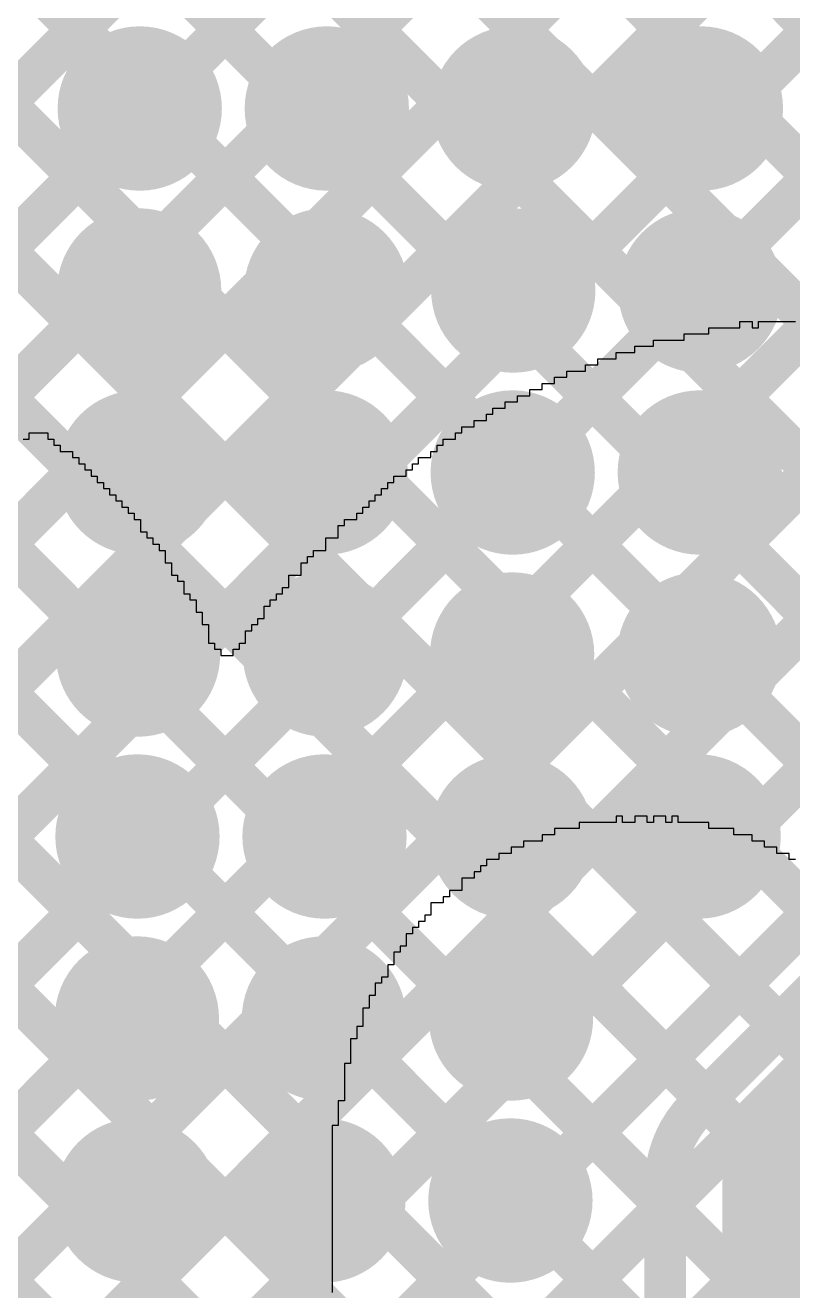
# Model space of a CAD drawing. Header units: millimetres. Extents: x 3.06 to 5.82, y 1.29 to 3.84.
# Drawn here: x 4.8689 to 5.0166, y 2.0627 to 2.306 of the extents above; entities that cross this region are included whole.
import ezdxf

# ---------------------------------------------------------------- set-up
doc = ezdxf.new("R2010")
doc.units = ezdxf.units.MM
doc.header["$MEASUREMENT"] = 0
for name, color, linetype in [('BottomLayer', 5, 'Continuous'), ('BottomSolder', 6, 'Continuous'), ('MultiLayer', 9, 'Continuous'), ('TopLayer', 1, 'Continuous'), ('TopOverlay', 2, 'Continuous'), ('TopSolder', 216, 'Continuous'), ('ViaHoleLayer', 16, 'Continuous')]:
    doc.layers.add(name, color=color, linetype=linetype)

msp = doc.modelspace()

# ---------------------------------------------------------------- linework, layer by layer
at = {"layer": 'BottomLayer', "const_width": 0.008}
for points in [[(4.789, 2.18685), (5.35367, 2.75152)], [(4.789, 2.21513), (5.32539, 2.75152)], [(4.789, 2.15856), (5.355, 2.72456)], [(4.789, 2.13028), (5.35968, 2.70096)], [(4.789, 2.10199), (5.37281, 2.68581)], [(4.789, 2.07371), (5.2974, 2.58211)], [(4.79368, 2.0501), (5.299, 2.55542)], [(4.789, 2.53663), (5.32363, 2.002)], [(4.80587, 2.03401), (5.299, 2.52714)], [(4.789, 2.50834), (5.23034, 2.067)], [(4.82414, 2.024), (5.30213, 2.50199)], [(4.85043, 2.022), (5.31337, 2.48494)], [(4.789, 2.48006), (5.20562, 2.06344)], [(4.87805, 2.02134), (5.33087, 2.47416)], [(4.87328, 1.96), (5.38483, 2.47155)], [(4.89178, 2.00678), (5.35655, 2.47155)], [(4.90157, 1.96), (5.41311, 2.47155)], [(4.789, 2.45177), (5.18873, 2.05204)], [(4.789, 2.42349), (5.17789, 2.0346)], [(4.789, 2.3952), (5.175, 2.0092)], [(4.789, 2.36692), (5.17714, 1.97878)], [(4.789, 2.33864), (5.17531, 1.95233)], [(4.789, 2.31035), (5.19988, 1.89948)], [(4.789, 2.28207), (5.18109, 1.88999)], [(4.789, 2.25379), (5.17088, 1.87191)], [(4.789, 2.2255), (5.307, 1.7075)], [(4.789, 2.19722), (5.307, 1.67922)], [(4.789, 2.16893), (5.307, 1.65093)], [(4.789, 2.14065), (5.307, 1.62265)]]:
    msp.add_lwpolyline(points, dxfattribs=at)
at = {"layer": 'BottomLayer', "const_width": 0.01181}
for points in [[(4.88498, 2.29, 1), (4.89679, 2.29, 1)], [(4.92098, 2.29, 1), (4.93279, 2.29, 1)], [(4.95698, 2.29, 1), (4.96879, 2.29, 1)], [(4.99298, 2.29, 1), (5.00479, 2.29, 1)], [(4.88487, 2.255, 1), (4.89668, 2.255, 1)], [(4.92087, 2.255, 1), (4.93268, 2.255, 1)], [(4.95687, 2.255, 1), (4.96868, 2.255, 1)], [(4.99287, 2.255, 1), (5.00468, 2.255, 1)], [(4.88476, 2.22, 1), (4.89657, 2.22, 1)], [(4.92076, 2.22, 1), (4.93257, 2.22, 1)], [(4.95676, 2.22, 1), (4.96857, 2.22, 1)], [(4.99276, 2.22, 1), (5.00457, 2.22, 1)], [(4.88465, 2.185, 1), (4.89646, 2.185, 1)], [(4.92065, 2.185, 1), (4.93246, 2.185, 1)], [(4.95665, 2.185, 1), (4.96846, 2.185, 1)], [(4.99265, 2.185, 1), (5.00446, 2.185, 1)], [(4.88454, 2.15, 1), (4.89635, 2.15, 1)], [(4.92054, 2.15, 1), (4.93235, 2.15, 1)], [(4.95654, 2.15, 1), (4.96835, 2.15, 1)], [(4.99254, 2.15, 1), (5.00435, 2.15, 1)], [(4.88443, 2.115, 1), (4.89624, 2.115, 1)], [(4.92043, 2.115, 1), (4.93224, 2.115, 1)], [(4.95643, 2.115, 1), (4.96824, 2.115, 1)], [(4.88431, 2.08, 1), (4.89613, 2.08, 1)], [(4.92031, 2.08, 1), (4.93213, 2.08, 1)], [(4.95631, 2.08, 1), (4.96813, 2.08, 1)]]:
    msp.add_lwpolyline(points, format="xyb", close=True, dxfattribs=at)
at = {"layer": 'BottomSolder', "const_width": 0.01581}
for points in [[(4.88298, 2.29, 1), (4.89879, 2.29, 1)], [(4.91898, 2.29, 1), (4.93479, 2.29, 1)], [(4.95498, 2.29, 1), (4.97079, 2.29, 1)], [(4.99098, 2.29, 1), (5.00679, 2.29, 1)], [(4.88287, 2.255, 1), (4.89868, 2.255, 1)], [(4.91887, 2.255, 1), (4.93468, 2.255, 1)], [(4.95487, 2.255, 1), (4.97068, 2.255, 1)], [(4.99087, 2.255, 1), (5.00668, 2.255, 1)], [(4.88276, 2.22, 1), (4.89857, 2.22, 1)], [(4.91876, 2.22, 1), (4.93457, 2.22, 1)], [(4.95476, 2.22, 1), (4.97057, 2.22, 1)], [(4.99076, 2.22, 1), (5.00657, 2.22, 1)], [(4.88265, 2.185, 1), (4.89846, 2.185, 1)], [(4.91865, 2.185, 1), (4.93446, 2.185, 1)], [(4.95465, 2.185, 1), (4.97046, 2.185, 1)], [(4.99065, 2.185, 1), (5.00646, 2.185, 1)], [(4.88254, 2.15, 1), (4.89835, 2.15, 1)], [(4.91854, 2.15, 1), (4.93435, 2.15, 1)], [(4.95454, 2.15, 1), (4.97035, 2.15, 1)], [(4.99054, 2.15, 1), (5.00635, 2.15, 1)], [(4.88243, 2.115, 1), (4.89824, 2.115, 1)], [(4.91843, 2.115, 1), (4.93424, 2.115, 1)], [(4.95443, 2.115, 1), (4.97024, 2.115, 1)], [(4.88231, 2.08, 1), (4.89813, 2.08, 1)], [(4.91831, 2.08, 1), (4.93413, 2.08, 1)], [(4.95431, 2.08, 1), (4.97013, 2.08, 1)]]:
    msp.add_lwpolyline(points, format="xyb", close=True, dxfattribs=at)
at = {"layer": 'MultiLayer', "const_width": 0.01181}
for points in [[(4.88498, 2.29, 1), (4.89679, 2.29, 1)], [(4.92098, 2.29, 1), (4.93279, 2.29, 1)], [(4.95698, 2.29, 1), (4.96879, 2.29, 1)], [(4.99298, 2.29, 1), (5.00479, 2.29, 1)], [(4.88487, 2.255, 1), (4.89668, 2.255, 1)], [(4.92087, 2.255, 1), (4.93268, 2.255, 1)], [(4.95687, 2.255, 1), (4.96868, 2.255, 1)], [(4.99287, 2.255, 1), (5.00468, 2.255, 1)], [(4.88476, 2.22, 1), (4.89657, 2.22, 1)], [(4.92076, 2.22, 1), (4.93257, 2.22, 1)], [(4.95676, 2.22, 1), (4.96857, 2.22, 1)], [(4.99276, 2.22, 1), (5.00457, 2.22, 1)], [(4.88465, 2.185, 1), (4.89646, 2.185, 1)], [(4.92065, 2.185, 1), (4.93246, 2.185, 1)], [(4.95665, 2.185, 1), (4.96846, 2.185, 1)], [(4.99265, 2.185, 1), (5.00446, 2.185, 1)], [(4.88454, 2.15, 1), (4.89635, 2.15, 1)], [(4.92054, 2.15, 1), (4.93235, 2.15, 1)], [(4.95654, 2.15, 1), (4.96835, 2.15, 1)], [(4.99254, 2.15, 1), (5.00435, 2.15, 1)], [(4.88443, 2.115, 1), (4.89624, 2.115, 1)], [(4.92043, 2.115, 1), (4.93224, 2.115, 1)], [(4.95643, 2.115, 1), (4.96824, 2.115, 1)], [(4.88431, 2.08, 1), (4.89613, 2.08, 1)], [(4.92031, 2.08, 1), (4.93213, 2.08, 1)], [(4.95631, 2.08, 1), (4.96813, 2.08, 1)]]:
    msp.add_lwpolyline(points, format="xyb", close=True, dxfattribs=at)
at = {"layer": 'TopLayer'}
for points, const_width in [([(4.59587, 2.022), (5.01387, 2.44)], 0.008), ([(4.62415, 2.022), (5.04215, 2.44)], 0.008), ([(4.64578, 2.01534), (5.07044, 2.44)], 0.008), ([(4.65992, 2.0012), (5.09872, 2.44)], 0.008), ([(4.67006, 1.84163), (5.26843, 2.44)], 0.008), ([(4.67082, 1.98381), (5.12701, 2.44)], 0.008), ([(4.671, 1.95571), (5.15529, 2.44)], 0.008), ([(4.671, 1.92742), (5.18358, 2.44)], 0.008), ([(4.671, 1.89914), (5.21186, 2.44)], 0.008), ([(4.671, 1.87086), (5.24014, 2.44)], 0.008), ([(4.68764, 2.44), (5.01397, 2.11367)], 0.008), ([(4.71592, 2.44), (5.02814, 2.12778)], 0.008), ([(4.7442, 2.44), (5.0512, 2.133)], 0.008), ([(4.77249, 2.44), (5.07949, 2.133)], 0.008), ([(4.80077, 2.44), (5.10777, 2.133)], 0.008), ([(4.82906, 2.44), (5.13606, 2.133)], 0.008), ([(4.85734, 2.44), (5.16434, 2.133)], 0.008), ([(4.87805, 2.02134), (5.29671, 2.44)], 0.008), ([(4.88563, 2.44), (5.19263, 2.133)], 0.008), ([(4.89178, 2.00678), (5.325, 2.44)], 0.008), ([(4.67547, 2.42388), (4.99983, 2.09953)], 0.008), ([(4.678, 2.39307), (4.992, 2.07907)], 0.008), ([(4.58188, 2.34777), (4.97065, 1.959)], 0.008), ([(4.69694, 2.34585), (4.992, 2.05079)], 0.008), ([(4.69547, 2.31903), (4.992, 2.0225)], 0.008), ([(4.68133, 2.30489), (4.992, 1.99422)], 0.008), ([(4.65793, 2.3), (4.98662, 1.97132)], 0.008), ([(4.99819, 2.09788), (5.02712, 2.12681)], 0.008), ([(5.013, 2.083), (5.042, 2.112)], 0.02), ([(5.013, 1.968), (5.013, 2.083)], 0.02), ([(4.992, 1.9767), (4.992, 2.083)], 0.008), ([(4.892, 1.97872), (4.992, 2.07872)], 0.008)]:
    msp.add_lwpolyline(points, dxfattribs=dict(at, const_width=const_width))
for points, const_width in [([(4.88498, 2.29, 1), (4.89679, 2.29, 1)], 0.01181), ([(4.92098, 2.29, 1), (4.93279, 2.29, 1)], 0.01181), ([(4.95698, 2.29, 1), (4.96879, 2.29, 1)], 0.01181), ([(4.99298, 2.29, 1), (5.00479, 2.29, 1)], 0.01181), ([(4.88487, 2.255, 1), (4.89668, 2.255, 1)], 0.01181), ([(4.92087, 2.255, 1), (4.93268, 2.255, 1)], 0.01181), ([(4.95687, 2.255, 1), (4.96868, 2.255, 1)], 0.01181), ([(4.99287, 2.255, 1), (5.00468, 2.255, 1)], 0.01181), ([(4.88476, 2.22, 1), (4.89657, 2.22, 1)], 0.01181), ([(4.92076, 2.22, 1), (4.93257, 2.22, 1)], 0.01181), ([(4.95676, 2.22, 1), (4.96857, 2.22, 1)], 0.01181), ([(4.99276, 2.22, 1), (5.00457, 2.22, 1)], 0.01181), ([(4.88465, 2.185, 1), (4.89646, 2.185, 1)], 0.01181), ([(4.92065, 2.185, 1), (4.93246, 2.185, 1)], 0.01181), ([(4.95665, 2.185, 1), (4.96846, 2.185, 1)], 0.01181), ([(4.99265, 2.185, 1), (5.00446, 2.185, 1)], 0.01181), ([(4.88454, 2.15, 1), (4.89635, 2.15, 1)], 0.01181), ([(4.92054, 2.15, 1), (4.93235, 2.15, 1)], 0.01181), ([(4.95654, 2.15, 1), (4.96835, 2.15, 1)], 0.01181), ([(4.99254, 2.15, 1), (5.00435, 2.15, 1)], 0.01181), ([(4.88443, 2.115, 1), (4.89624, 2.115, 1)], 0.01181), ([(4.92043, 2.115, 1), (4.93224, 2.115, 1)], 0.01181), ([(4.95643, 2.115, 1), (4.96824, 2.115, 1)], 0.01181), ([(5.01197, 2.11367, 1), (5.01597, 2.11367, 1)], 0.004), ([(4.99783, 2.09953, 1), (5.00183, 2.09953, 1)], 0.004), ([(4.99615, 2.09785, 1), (5.00015, 2.09785, 1)], 0.004), ([(4.99619, 2.09788, 1), (5.00019, 2.09788, 1)], 0.004), ([(4.99619, 2.09788, 1), (5.00019, 2.09788, 1)], 0.004), ([(5.008, 2.083, 1), (5.018, 2.083, 1)], 0.01), ([(5.008, 2.083, 1), (5.018, 2.083, 1)], 0.01), ([(4.88431, 2.08, 1), (4.89613, 2.08, 1)], 0.01181), ([(4.92031, 2.08, 1), (4.93213, 2.08, 1)], 0.01181), ([(4.95631, 2.08, 1), (4.96813, 2.08, 1)], 0.01181), ([(4.99, 2.083, 1), (4.994, 2.083, 1)], 0.004), ([(4.99, 2.083, 1), (4.994, 2.083, 1)], 0.004), ([(4.99, 2.083, 1), (4.994, 2.083, 1)], 0.004), ([(4.99, 2.07907, 1), (4.994, 2.07907, 1)], 0.004), ([(4.99, 2.07872, 1), (4.994, 2.07872, 1)], 0.004)]:
    msp.add_lwpolyline(points, format="xyb", close=True, dxfattribs=dict(at, const_width=const_width))
at = {"layer": 'TopLayer', "const_width": 0.008}
for points in [[(4.992, 2.083, -0.199534), (4.99819, 2.09788)], [(4.992, 2.083, -0.198912), (4.99815, 2.09785)]]:
    msp.add_lwpolyline(points, format="xyb", dxfattribs=at)
at = {"layer": 'TopOverlay'}
for p, q in [((5.00639, 2.24784), (5.00639, 2.24903)), ((5.00639, 2.24903), (5.00877, 2.24903)), ((5.00877, 2.24903), (5.00877, 2.24784)), ((5.00996, 2.24784), (5.00996, 2.24903)), ((5.00996, 2.24903), (5.01709, 2.24903)), ((4.99569, 2.24546), (4.99569, 2.24665)), ((4.99569, 2.24665), (5.00044, 2.24665)), ((5.00044, 2.24665), (5.00044, 2.24784)), ((5.00044, 2.24784), (5.00639, 2.24784)), ((5.00877, 2.24784), (5.00996, 2.24784)), ((4.98617, 2.24308), (4.98617, 2.24427)), ((4.98617, 2.24427), (4.98974, 2.24427)), ((4.98974, 2.24427), (4.98974, 2.24546)), ((4.98974, 2.24546), (4.99569, 2.24546)), ((4.97904, 2.24071), (4.97904, 2.24189)), ((4.97904, 2.24189), (4.9826, 2.24189)), ((4.9826, 2.24189), (4.9826, 2.24308)), ((4.9826, 2.24308), (4.98617, 2.24308)), ((4.97309, 2.23833), (4.97309, 2.23952)), ((4.97309, 2.23952), (4.97666, 2.23952)), ((4.97666, 2.23952), (4.97666, 2.24071)), ((4.97666, 2.24071), (4.97904, 2.24071)), ((4.96833, 2.23595), (4.96833, 2.23714)), ((4.96833, 2.23714), (4.97071, 2.23714)), ((4.97071, 2.23714), (4.97071, 2.23833)), ((4.97071, 2.23833), (4.97309, 2.23833)), ((4.96358, 2.23357), (4.96358, 2.23476)), ((4.96358, 2.23476), (4.96595, 2.23476)), ((4.96595, 2.23476), (4.96595, 2.23595)), ((4.96595, 2.23595), (4.96833, 2.23595)), ((4.95882, 2.23119), (4.95882, 2.23238)), ((4.95882, 2.23238), (4.9612, 2.23238)), ((4.9612, 2.23238), (4.9612, 2.23357)), ((4.9612, 2.23357), (4.96358, 2.23357)), ((4.95525, 2.22881), (4.95525, 2.23)), ((4.95525, 2.23), (4.95763, 2.23)), ((4.95763, 2.23), (4.95763, 2.23119)), ((4.95763, 2.23119), (4.95882, 2.23119)), ((4.86962, 2.22643), (4.86962, 2.22762)), ((4.86962, 2.22762), (4.87319, 2.22762)), ((4.87319, 2.22762), (4.87319, 2.22643)), ((4.95168, 2.22643), (4.95168, 2.22762)), ((4.95168, 2.22762), (4.95287, 2.22762)), ((4.95287, 2.22762), (4.95287, 2.22881)), ((4.95287, 2.22881), (4.95525, 2.22881)), ((4.86843, 2.22643), (4.86962, 2.22643)), ((4.87319, 2.22643), (4.87438, 2.22643)), ((4.87438, 2.22643), (4.87438, 2.22525)), ((4.87438, 2.22525), (4.87557, 2.22525)), ((4.87557, 2.22525), (4.87557, 2.22406)), ((4.94811, 2.22406), (4.94811, 2.22525)), ((4.94811, 2.22525), (4.9493, 2.22525)), ((4.9493, 2.22525), (4.9493, 2.22643)), ((4.9493, 2.22643), (4.95168, 2.22643)), ((4.87557, 2.22406), (4.87795, 2.22406)), ((4.87795, 2.22406), (4.87795, 2.22287)), ((4.87795, 2.22287), (4.87914, 2.22287)), ((4.87914, 2.22287), (4.87914, 2.22168)), ((4.94455, 2.22168), (4.94455, 2.22287)), ((4.94455, 2.22287), (4.94693, 2.22287)), ((4.94693, 2.22287), (4.94693, 2.22406)), ((4.94693, 2.22406), (4.94811, 2.22406)), ((4.87914, 2.22168), (4.88033, 2.22168)), ((4.88033, 2.22168), (4.88033, 2.22049)), ((4.88033, 2.22049), (4.88152, 2.22049)), ((4.88152, 2.22049), (4.88152, 2.2193)), ((4.88152, 2.2193), (4.88271, 2.2193)), ((4.88271, 2.2193), (4.88271, 2.21811)), ((4.93979, 2.21811), (4.93979, 2.2193)), ((4.93979, 2.2193), (4.94217, 2.2193)), ((4.94217, 2.2193), (4.94217, 2.22049)), ((4.94217, 2.22049), (4.94336, 2.22049)), ((4.94336, 2.22049), (4.94336, 2.22168)), ((4.94336, 2.22168), (4.94455, 2.22168)), ((4.88271, 2.21811), (4.88389, 2.21811)), ((4.88389, 2.21811), (4.88389, 2.21692)), ((4.88389, 2.21692), (4.88508, 2.21692)), ((4.88508, 2.21692), (4.88508, 2.21573)), ((4.93741, 2.21573), (4.93741, 2.21692)), ((4.93741, 2.21692), (4.9386, 2.21692)), ((4.9386, 2.21692), (4.9386, 2.21811)), ((4.9386, 2.21811), (4.93979, 2.21811)), ((4.88508, 2.21573), (4.88627, 2.21573)), ((4.88627, 2.21573), (4.88627, 2.21454)), ((4.88627, 2.21454), (4.88746, 2.21454)), ((4.88746, 2.21454), (4.88746, 2.21335)), ((4.93503, 2.21335), (4.93503, 2.21454)), ((4.93503, 2.21454), (4.93622, 2.21454)), ((4.93622, 2.21454), (4.93622, 2.21573)), ((4.93622, 2.21573), (4.93741, 2.21573)), ((4.88746, 2.21335), (4.88865, 2.21335)), ((4.88865, 2.21335), (4.88865, 2.21216)), ((4.88865, 2.21216), (4.88984, 2.21216)), ((4.88984, 2.21216), (4.88984, 2.21097)), ((4.93265, 2.21097), (4.93265, 2.21216)), ((4.93265, 2.21216), (4.93384, 2.21216)), ((4.93384, 2.21216), (4.93384, 2.21335)), ((4.93384, 2.21335), (4.93503, 2.21335)), ((4.88984, 2.21097), (4.89103, 2.21097)), ((4.89103, 2.21097), (4.89103, 2.20979)), ((4.89103, 2.20979), (4.89103, 2.2086)), ((4.92909, 2.2086), (4.92909, 2.20979)), ((4.92909, 2.20979), (4.93028, 2.20979)), ((4.93028, 2.20979), (4.93028, 2.21097)), ((4.93028, 2.21097), (4.93265, 2.21097)), ((4.89103, 2.2086), (4.89222, 2.2086)), ((4.89222, 2.2086), (4.89222, 2.20741)), ((4.89222, 2.20741), (4.89341, 2.20741)), ((4.89341, 2.20741), (4.89341, 2.20622)), ((4.92671, 2.20622), (4.92671, 2.20741)), ((4.92671, 2.20741), (4.92909, 2.20741)), ((4.92909, 2.20741), (4.92909, 2.2086)), ((4.89341, 2.20622), (4.8946, 2.20622)), ((4.8946, 2.20622), (4.8946, 2.20503)), ((4.8946, 2.20503), (4.89579, 2.20503)), ((4.89579, 2.20503), (4.89579, 2.20384)), ((4.92433, 2.20384), (4.92433, 2.20503)), ((4.92433, 2.20503), (4.92671, 2.20503)), ((4.92671, 2.20503), (4.92671, 2.20622)), ((4.89579, 2.20384), (4.89579, 2.20265)), ((4.89579, 2.20265), (4.89698, 2.20265)), ((4.89698, 2.20265), (4.89698, 2.20146)), ((4.92195, 2.20146), (4.92195, 2.20265)), ((4.92195, 2.20265), (4.92314, 2.20265)), ((4.92314, 2.20265), (4.92314, 2.20384)), ((4.92314, 2.20384), (4.92433, 2.20384)), ((4.89698, 2.20146), (4.89698, 2.20027)), ((4.89698, 2.20027), (4.89817, 2.20027)), ((4.89817, 2.20027), (4.89817, 2.19908)), ((4.91957, 2.19908), (4.91957, 2.20027)), ((4.91957, 2.20027), (4.92195, 2.20027)), ((4.92195, 2.20027), (4.92195, 2.20146)), ((4.89817, 2.19908), (4.89936, 2.19908)), ((4.89936, 2.19908), (4.89936, 2.19789)), ((4.89936, 2.19789), (4.89936, 2.1967)), ((4.91838, 2.1967), (4.91838, 2.19789)), ((4.91838, 2.19789), (4.91957, 2.19789)), ((4.91957, 2.19789), (4.91957, 2.19908)), ((4.89936, 2.1967), (4.90054, 2.1967)), ((4.90054, 2.1967), (4.90054, 2.19551)), ((4.90054, 2.19551), (4.90173, 2.19551)), ((4.90173, 2.19551), (4.90173, 2.19432)), ((4.916, 2.19432), (4.916, 2.19551)), ((4.916, 2.19551), (4.91719, 2.19551)), ((4.91719, 2.19551), (4.91719, 2.1967)), ((4.91719, 2.1967), (4.91838, 2.1967)), ((4.90173, 2.19432), (4.90173, 2.19314)), ((4.90173, 2.19314), (4.90292, 2.19314)), ((4.90292, 2.19314), (4.90292, 2.19195)), ((4.91482, 2.19314), (4.91482, 2.19432)), ((4.91482, 2.19432), (4.916, 2.19432)), ((4.91482, 2.19195), (4.91482, 2.19314)), ((4.90292, 2.19195), (4.90292, 2.19076)), ((4.90292, 2.19076), (4.90411, 2.19076)), ((4.90411, 2.19076), (4.90411, 2.18957)), ((4.91244, 2.18957), (4.91244, 2.19076)), ((4.91244, 2.19076), (4.91363, 2.19076)), ((4.91363, 2.19076), (4.91363, 2.19195)), ((4.91363, 2.19195), (4.91482, 2.19195)), ((4.90411, 2.18957), (4.90411, 2.18838)), ((4.90411, 2.18838), (4.90411, 2.18719)), ((4.91125, 2.18838), (4.91125, 2.18957)), ((4.91125, 2.18957), (4.91244, 2.18957)), ((4.91125, 2.18719), (4.91125, 2.18838)), ((4.90411, 2.18719), (4.9053, 2.18719)), ((4.9053, 2.18719), (4.9053, 2.186)), ((4.9053, 2.186), (4.90649, 2.186)), ((4.90649, 2.186), (4.90649, 2.18481)), ((4.90887, 2.18481), (4.90887, 2.186)), ((4.90887, 2.186), (4.91006, 2.186)), ((4.91006, 2.186), (4.91006, 2.18719)), ((4.91006, 2.18719), (4.91125, 2.18719)), ((4.90649, 2.18481), (4.90887, 2.18481)), ((4.98379, 2.15389), (4.9826, 2.15389)), ((4.9826, 2.15389), (4.9826, 2.1527)), ((4.98379, 2.1527), (4.98379, 2.15389)), ((4.98855, 2.15389), (4.98617, 2.15389)), ((4.98617, 2.15389), (4.98617, 2.1527)), ((4.98855, 2.1527), (4.98855, 2.15389)), ((4.99212, 2.15389), (4.98974, 2.15389)), ((4.98974, 2.15389), (4.98974, 2.1527)), ((4.99212, 2.1527), (4.99212, 2.15389)), ((4.9945, 2.15389), (4.99331, 2.15389)), ((4.99331, 2.15389), (4.99331, 2.1527)), ((4.9945, 2.1527), (4.9945, 2.15389)), ((4.97547, 2.15151), (4.97071, 2.15151)), ((4.97071, 2.15151), (4.97071, 2.15032)), ((4.9826, 2.1527), (4.97547, 2.1527)), ((4.97547, 2.1527), (4.97547, 2.15151)), ((4.98617, 2.1527), (4.98379, 2.1527)), ((4.98974, 2.1527), (4.98855, 2.1527)), ((4.99331, 2.1527), (4.99212, 2.1527)), ((5.00044, 2.1527), (4.9945, 2.1527)), ((5.00044, 2.15151), (5.00044, 2.1527)), ((5.0052, 2.15151), (5.00044, 2.15151)), ((5.0052, 2.15032), (5.0052, 2.15151)), ((4.96833, 2.14913), (4.96476, 2.14913)), ((4.96476, 2.14913), (4.96476, 2.14794)), ((4.97071, 2.15032), (4.96833, 2.15032)), ((4.96833, 2.15032), (4.96833, 2.14913)), ((5.00877, 2.15032), (5.0052, 2.15032)), ((5.00877, 2.14913), (5.00877, 2.15032)), ((5.01115, 2.14913), (5.00877, 2.14913)), ((5.01115, 2.14794), (5.01115, 2.14913)), ((4.96239, 2.14675), (4.96001, 2.14675)), ((4.96001, 2.14675), (4.96001, 2.14557)), ((4.96476, 2.14794), (4.96239, 2.14794)), ((4.96239, 2.14794), (4.96239, 2.14675)), ((5.01352, 2.14794), (5.01115, 2.14794)), ((5.01352, 2.14675), (5.01352, 2.14794)), ((5.0159, 2.14675), (5.01352, 2.14675)), ((5.0159, 2.14557), (5.0159, 2.14675)), ((4.95763, 2.14438), (4.95644, 2.14438)), ((4.95644, 2.14438), (4.95644, 2.14319)), ((4.96001, 2.14557), (4.95763, 2.14557)), ((4.95763, 2.14557), (4.95763, 2.14438)), ((5.01709, 2.14557), (5.0159, 2.14557)), ((4.95525, 2.142), (4.95287, 2.142)), ((4.95287, 2.142), (4.95287, 2.14081)), ((4.95644, 2.14319), (4.95525, 2.14319)), ((4.95525, 2.14319), (4.95525, 2.142)), ((4.95287, 2.13962), (4.95049, 2.13962)), ((4.95049, 2.13962), (4.95049, 2.13843)), ((4.95287, 2.14081), (4.95287, 2.13962)), ((4.9493, 2.13724), (4.94693, 2.13724)), ((4.94693, 2.13724), (4.94693, 2.13605)), ((4.95049, 2.13843), (4.9493, 2.13843)), ((4.9493, 2.13843), (4.9493, 2.13724)), ((4.94693, 2.13486), (4.94574, 2.13486)), ((4.94574, 2.13486), (4.94574, 2.13367)), ((4.94693, 2.13605), (4.94693, 2.13486)), ((4.94455, 2.13248), (4.94336, 2.13248)), ((4.94336, 2.13248), (4.94336, 2.13129)), ((4.94574, 2.13367), (4.94455, 2.13367)), ((4.94455, 2.13367), (4.94455, 2.13248)), ((4.94336, 2.13129), (4.94217, 2.13129)), ((4.94217, 2.13129), (4.94217, 2.1301)), ((4.94217, 2.1301), (4.94217, 2.12892)), ((4.94098, 2.12773), (4.93979, 2.12773)), ((4.93979, 2.12773), (4.93979, 2.12654)), ((4.94217, 2.12892), (4.94098, 2.12892)), ((4.94098, 2.12892), (4.94098, 2.12773)), ((4.93979, 2.12535), (4.9386, 2.12535)), ((4.9386, 2.12535), (4.9386, 2.12416)), ((4.93979, 2.12654), (4.93979, 2.12535)), ((4.9386, 2.12297), (4.93741, 2.12297)), ((4.93741, 2.12297), (4.93741, 2.12178)), ((4.9386, 2.12416), (4.9386, 2.12297)), ((4.93741, 2.12178), (4.93622, 2.12178)), ((4.93622, 2.12178), (4.93622, 2.12059)), ((4.93622, 2.12059), (4.93622, 2.1194)), ((4.93622, 2.1194), (4.93503, 2.1194)), ((4.93503, 2.1194), (4.93503, 2.11821)), ((4.93503, 2.11821), (4.93503, 2.11702)), ((4.93503, 2.11702), (4.93384, 2.11702)), ((4.93384, 2.11702), (4.93384, 2.11583)), ((4.93384, 2.11583), (4.93384, 2.11464)), ((4.93384, 2.11464), (4.93384, 2.11346)), ((4.93384, 2.11346), (4.93265, 2.11346)), ((4.93265, 2.11346), (4.93265, 2.11227)), ((4.93265, 2.11227), (4.93265, 2.11108)), ((4.93265, 2.11108), (4.93147, 2.11108)), ((4.93147, 2.11108), (4.93147, 2.10989)), ((4.93147, 2.10989), (4.93147, 2.1087)), ((4.93147, 2.1087), (4.93147, 2.10751)), ((4.93147, 2.10751), (4.93147, 2.10632)), ((4.93147, 2.10632), (4.93028, 2.10632)), ((4.93028, 2.10632), (4.93028, 2.10513)), ((4.93028, 2.10513), (4.93028, 2.10394)), ((4.93028, 2.10394), (4.93028, 2.10275)), ((4.93028, 2.10275), (4.93028, 2.10156)), ((4.93028, 2.10156), (4.93028, 2.10037)), ((4.93028, 2.10037), (4.93028, 2.09918)), ((4.93028, 2.09918), (4.92909, 2.09918)), ((4.92909, 2.09918), (4.92909, 2.098)), ((4.92909, 2.098), (4.92909, 2.09681)), ((4.92909, 2.09681), (4.92909, 2.09562)), ((4.92909, 2.09562), (4.92909, 2.09443)), ((4.92909, 2.09443), (4.9279, 2.09443)), ((4.9279, 2.09443), (4.9279, 2.09324)), ((4.9279, 2.09324), (4.9279, 2.09205)), ((4.9279, 2.09205), (4.9279, 2.09086)), ((4.9279, 2.09086), (4.9279, 2.08967)), ((4.9279, 2.08967), (4.9279, 2.08848)), ((4.9279, 2.08848), (4.9279, 2.08729)), ((4.9279, 2.08729), (4.9279, 2.0861)), ((4.9279, 2.0861), (4.9279, 2.08491)), ((4.9279, 2.08491), (4.9279, 2.08372)), ((4.9279, 2.08372), (4.9279, 2.08253)), ((4.9279, 2.08253), (4.9279, 2.08135)), ((4.9279, 2.08135), (4.9279, 2.08016)), ((4.9279, 2.08016), (4.9279, 2.07897)), ((4.9279, 2.07897), (4.9279, 2.07778)), ((4.9279, 2.07778), (4.9279, 2.07659)), ((4.9279, 2.07659), (4.9279, 2.0754)), ((4.9279, 2.0754), (4.9279, 2.07421)), ((4.9279, 2.07421), (4.9279, 2.07302)), ((4.9279, 2.07302), (4.9279, 2.07183)), ((4.9279, 2.07183), (4.9279, 2.07064)), ((4.9279, 2.07064), (4.9279, 2.06945)), ((4.9279, 2.06945), (4.9279, 2.06826)), ((4.9279, 2.06826), (4.9279, 2.06707)), ((4.9279, 2.06707), (4.9279, 2.06589)), ((4.9279, 2.06589), (4.9279, 2.0647)), ((4.9279, 2.0647), (4.9279, 2.06351)), ((4.9279, 2.06351), (4.9279, 2.06232))]:
    msp.add_line(p, q, dxfattribs=at)
at = {"layer": 'TopSolder', "const_width": 0.01581}
for points in [[(4.88298, 2.29, 1), (4.89879, 2.29, 1)], [(4.91898, 2.29, 1), (4.93479, 2.29, 1)], [(4.95498, 2.29, 1), (4.97079, 2.29, 1)], [(4.99098, 2.29, 1), (5.00679, 2.29, 1)], [(4.88287, 2.255, 1), (4.89868, 2.255, 1)], [(4.91887, 2.255, 1), (4.93468, 2.255, 1)], [(4.95487, 2.255, 1), (4.97068, 2.255, 1)], [(4.99087, 2.255, 1), (5.00668, 2.255, 1)], [(4.88276, 2.22, 1), (4.89857, 2.22, 1)], [(4.91876, 2.22, 1), (4.93457, 2.22, 1)], [(4.95476, 2.22, 1), (4.97057, 2.22, 1)], [(4.99076, 2.22, 1), (5.00657, 2.22, 1)], [(4.88265, 2.185, 1), (4.89846, 2.185, 1)], [(4.91865, 2.185, 1), (4.93446, 2.185, 1)], [(4.95465, 2.185, 1), (4.97046, 2.185, 1)], [(4.99065, 2.185, 1), (5.00646, 2.185, 1)], [(4.88254, 2.15, 1), (4.89835, 2.15, 1)], [(4.91854, 2.15, 1), (4.93435, 2.15, 1)], [(4.95454, 2.15, 1), (4.97035, 2.15, 1)], [(4.99054, 2.15, 1), (5.00635, 2.15, 1)], [(4.88243, 2.115, 1), (4.89824, 2.115, 1)], [(4.91843, 2.115, 1), (4.93424, 2.115, 1)], [(4.95443, 2.115, 1), (4.97024, 2.115, 1)], [(4.88231, 2.08, 1), (4.89813, 2.08, 1)], [(4.91831, 2.08, 1), (4.93413, 2.08, 1)], [(4.95431, 2.08, 1), (4.97013, 2.08, 1)]]:
    msp.add_lwpolyline(points, format="xyb", close=True, dxfattribs=at)
at = {"layer": 'ViaHoleLayer', "const_width": 0.00787}
for points in [[(4.88695, 2.29, 1), (4.89483, 2.29, 1)], [(4.92295, 2.29, 1), (4.93083, 2.29, 1)], [(4.95895, 2.29, 1), (4.96683, 2.29, 1)], [(4.99495, 2.29, 1), (5.00283, 2.29, 1)], [(4.88684, 2.255, 1), (4.89471, 2.255, 1)], [(4.92284, 2.255, 1), (4.93071, 2.255, 1)], [(4.95884, 2.255, 1), (4.96671, 2.255, 1)], [(4.99484, 2.255, 1), (5.00271, 2.255, 1)], [(4.88673, 2.22, 1), (4.8946, 2.22, 1)], [(4.92273, 2.22, 1), (4.9306, 2.22, 1)], [(4.95873, 2.22, 1), (4.9666, 2.22, 1)], [(4.99473, 2.22, 1), (5.0026, 2.22, 1)], [(4.88662, 2.185, 1), (4.89449, 2.185, 1)], [(4.92262, 2.185, 1), (4.93049, 2.185, 1)], [(4.95862, 2.185, 1), (4.96649, 2.185, 1)], [(4.99462, 2.185, 1), (5.00249, 2.185, 1)], [(4.88651, 2.15, 1), (4.89438, 2.15, 1)], [(4.92251, 2.15, 1), (4.93038, 2.15, 1)], [(4.95851, 2.15, 1), (4.96638, 2.15, 1)], [(4.99451, 2.15, 1), (5.00238, 2.15, 1)], [(4.88639, 2.115, 1), (4.89427, 2.115, 1)], [(4.92239, 2.115, 1), (4.93027, 2.115, 1)], [(4.95839, 2.115, 1), (4.96627, 2.115, 1)], [(4.88628, 2.08, 1), (4.89416, 2.08, 1)], [(4.92228, 2.08, 1), (4.93016, 2.08, 1)], [(4.95828, 2.08, 1), (4.96616, 2.08, 1)]]:
    msp.add_lwpolyline(points, format="xyb", close=True, dxfattribs=at)

doc.saveas('drawing.dxf')
